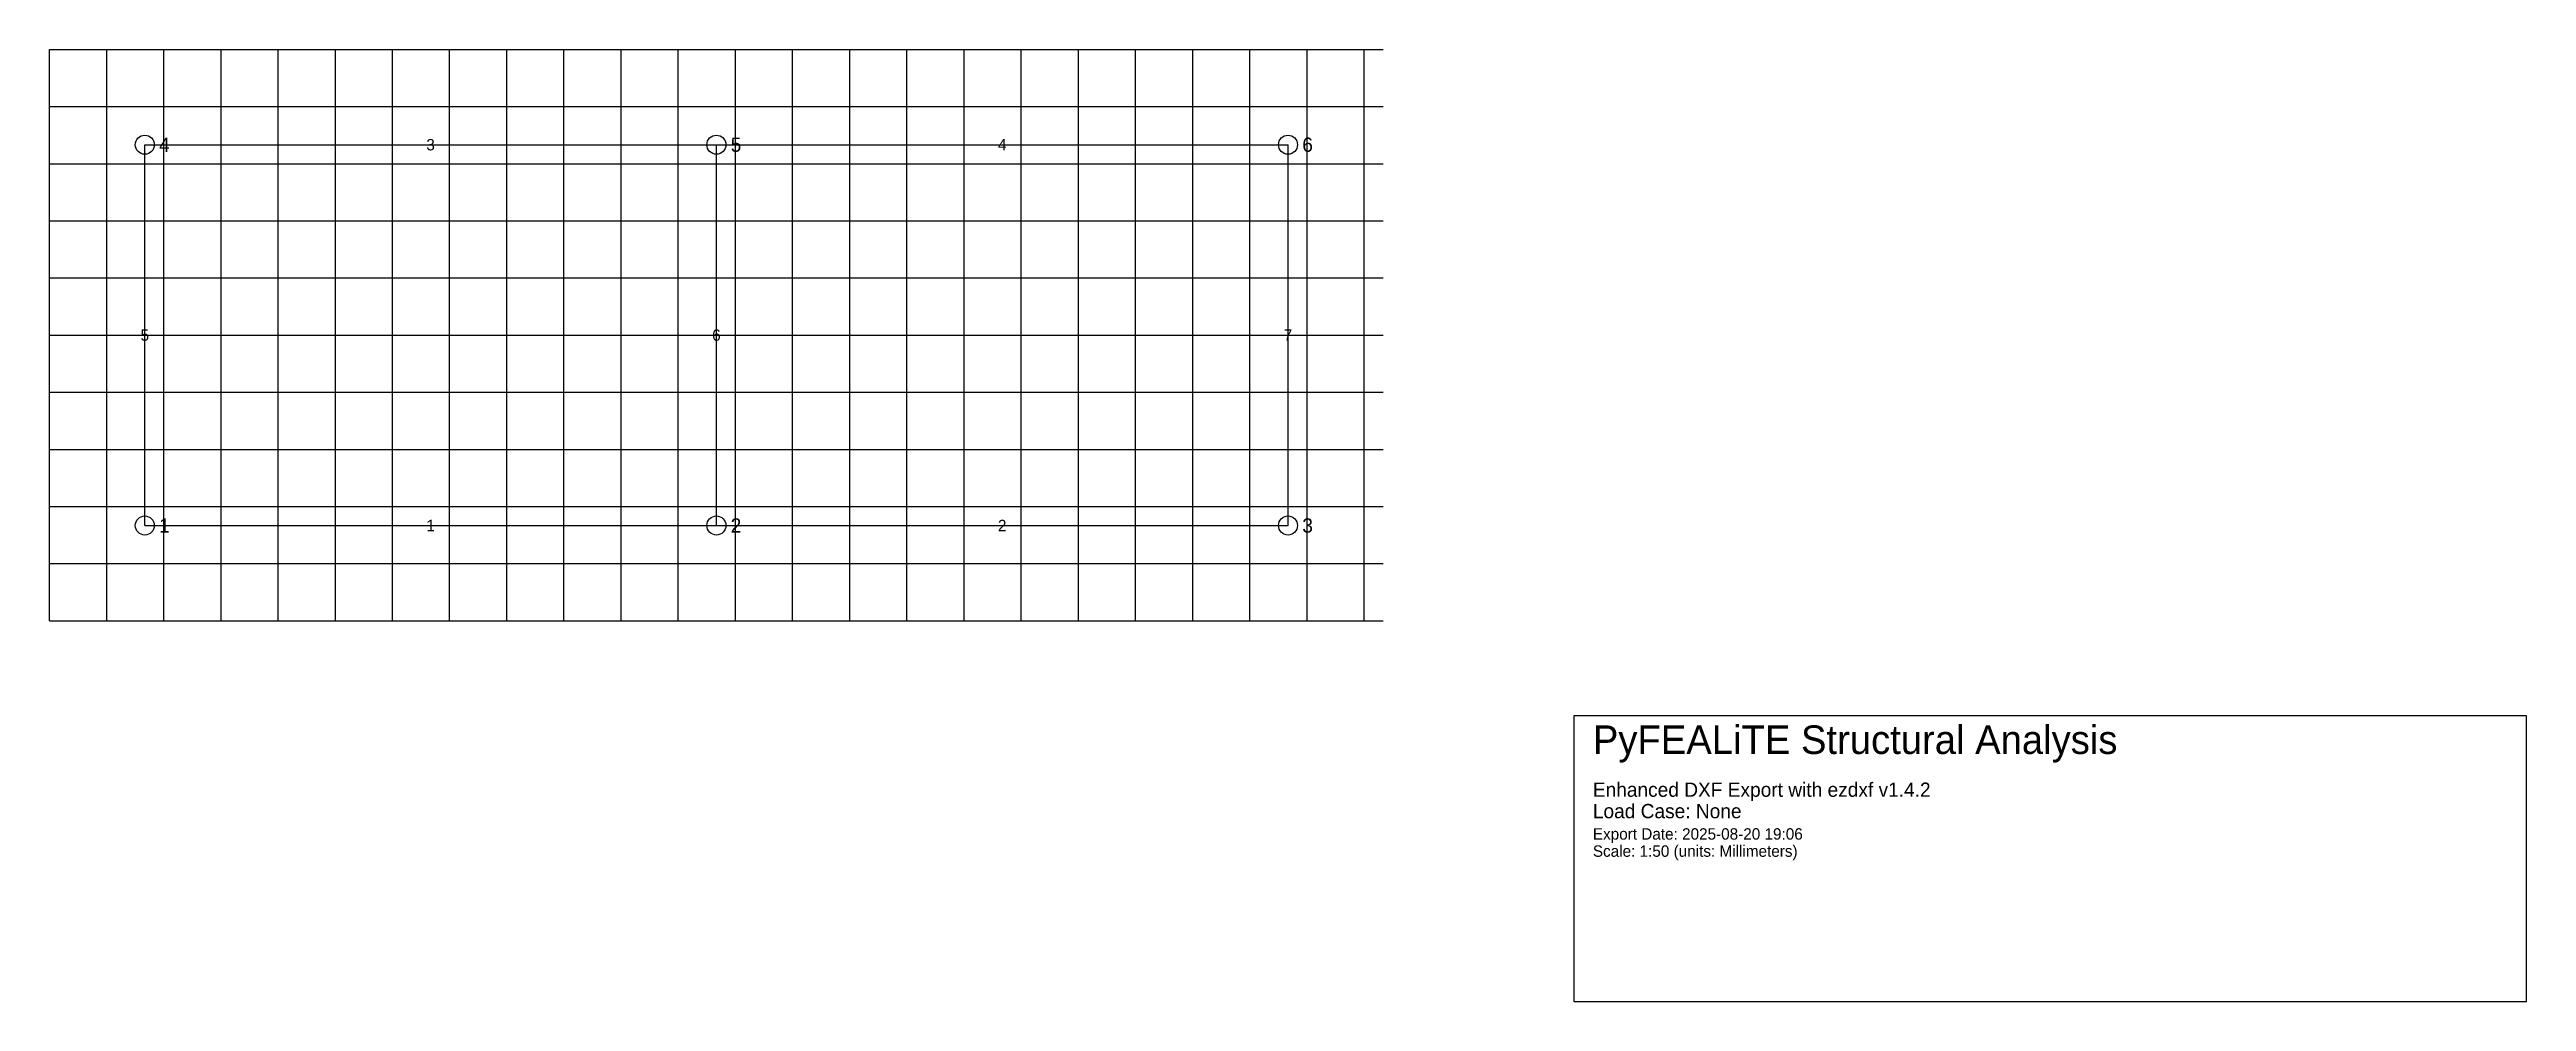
# Model space of a CAD drawing. Header units: millimetres. Extents: x -1000 to 25000, y -5000 to 5000.
import ezdxf
from ezdxf.enums import TextEntityAlignment as Align

# ---------------------------------------------------------------- set-up
doc = ezdxf.new("R2010")
doc.units = ezdxf.units.MM
for name, color, linetype in [('BEAMS', 5, 'Continuous'), ('GRID', 4, 'Continuous'), ('NODES', 2, 'Continuous'), ('TEXT', 7, 'Continuous'), ('TITLE', 7, 'Continuous')]:
    doc.layers.add(name, color=color, linetype=linetype)

msp = doc.modelspace()

# ---------------------------------------------------------------- linework, layer by layer
at = {"layer": 'BEAMS'}
for p, q in [((0, 4000), (6000, 4000)), ((0, 0), (0, 4000)), ((6000, 4000), (12000, 4000)), ((6000, 0), (6000, 4000)), ((12000, 0), (12000, 4000)), ((0, 0), (6000, 0)), ((6000, 0), (12000, 0))]:
    msp.add_line(p, q, dxfattribs=at)
at = {"layer": 'GRID'}
for p, q in [((-1000, -1000), (-1000, 5000)), ((-1000, 5000), (13000, 5000)), ((-400, -1000), (-400, 5000)), ((200, -1000), (200, 5000)), ((800, -1000), (800, 5000)), ((1400, -1000), (1400, 5000)), ((2000, -1000), (2000, 5000)), ((2600, -1000), (2600, 5000)), ((3200, -1000), (3200, 5000)), ((3800, -1000), (3800, 5000)), ((4400, -1000), (4400, 5000)), ((5000, -1000), (5000, 5000)), ((5600, -1000), (5600, 5000)), ((6200, -1000), (6200, 5000)), ((6800, -1000), (6800, 5000)), ((7400, -1000), (7400, 5000)), ((8000, -1000), (8000, 5000)), ((8600, -1000), (8600, 5000)), ((9200, -1000), (9200, 5000)), ((9800, -1000), (9800, 5000)), ((10400, -1000), (10400, 5000)), ((11000, -1000), (11000, 5000)), ((11600, -1000), (11600, 5000)), ((12200, -1000), (12200, 5000)), ((12800, -1000), (12800, 5000)), ((-1000, 4400), (13000, 4400)), ((-1000, 3800), (13000, 3800)), ((-1000, 3200), (13000, 3200)), ((-1000, 2600), (13000, 2600)), ((-1000, 2000), (13000, 2000)), ((-1000, 1400), (13000, 1400)), ((-1000, 800), (13000, 800)), ((-1000, 200), (13000, 200)), ((-1000, -400), (13000, -400)), ((-1000, -1000), (13000, -1000))]:
    msp.add_line(p, q, dxfattribs=at)
at = {"layer": 'NODES'}
for centre in [(0, 4000), (6000, 4000), (12000, 4000), (0, 0), (6000, 0), (12000, 0)]:
    msp.add_circle(centre, 100, dxfattribs=at)
at = {"layer": 'TITLE'}
msp.add_lwpolyline([(15000, -5000), (25000, -5000), (25000, -2000), (15000, -2000), (15000, -5000)], dxfattribs=at)

# ---------------------------------------------------------------- texts
at = {"layer": 'TEXT'}
for s, p in [('4', (150, 4000)), ('5', (6150, 4000)), ('6', (12150, 4000)), ('1', (150, 0)), ('2', (6150, 0)), ('3', (12150, 0))]:
    msp.add_text(s, height=150, dxfattribs=at).set_placement(p, align=Align.MIDDLE_LEFT)
for s, p in [('3', (3000, 4000)), ('4', (9000, 4000)), ('5', (0, 2000)), ('6', (6000, 2000)), ('7', (12000, 2000)), ('1', (3000, 0)), ('2', (9000, 0))]:
    msp.add_text(s, height=120, dxfattribs=at).set_placement(p, align=Align.MIDDLE_CENTER)
at = {"layer": 'TITLE'}
for s, height, p in [('PyFEALiTE Structural Analysis', 300, (15200, -2400)), ('Enhanced DXF Export with ezdxf v1.4.2', 150, (15200, -2850)), ('Load Case: None', 150, (15200, -3075)), ('Scale: 1:50 (units: Millimeters)', 120, (15200, -3480)), ('Export Date: 2025-08-20 19:06', 120, (15200, -3300))]:
    msp.add_text(s, height=height, dxfattribs=at).set_placement(p)

doc.saveas('drawing.dxf')
